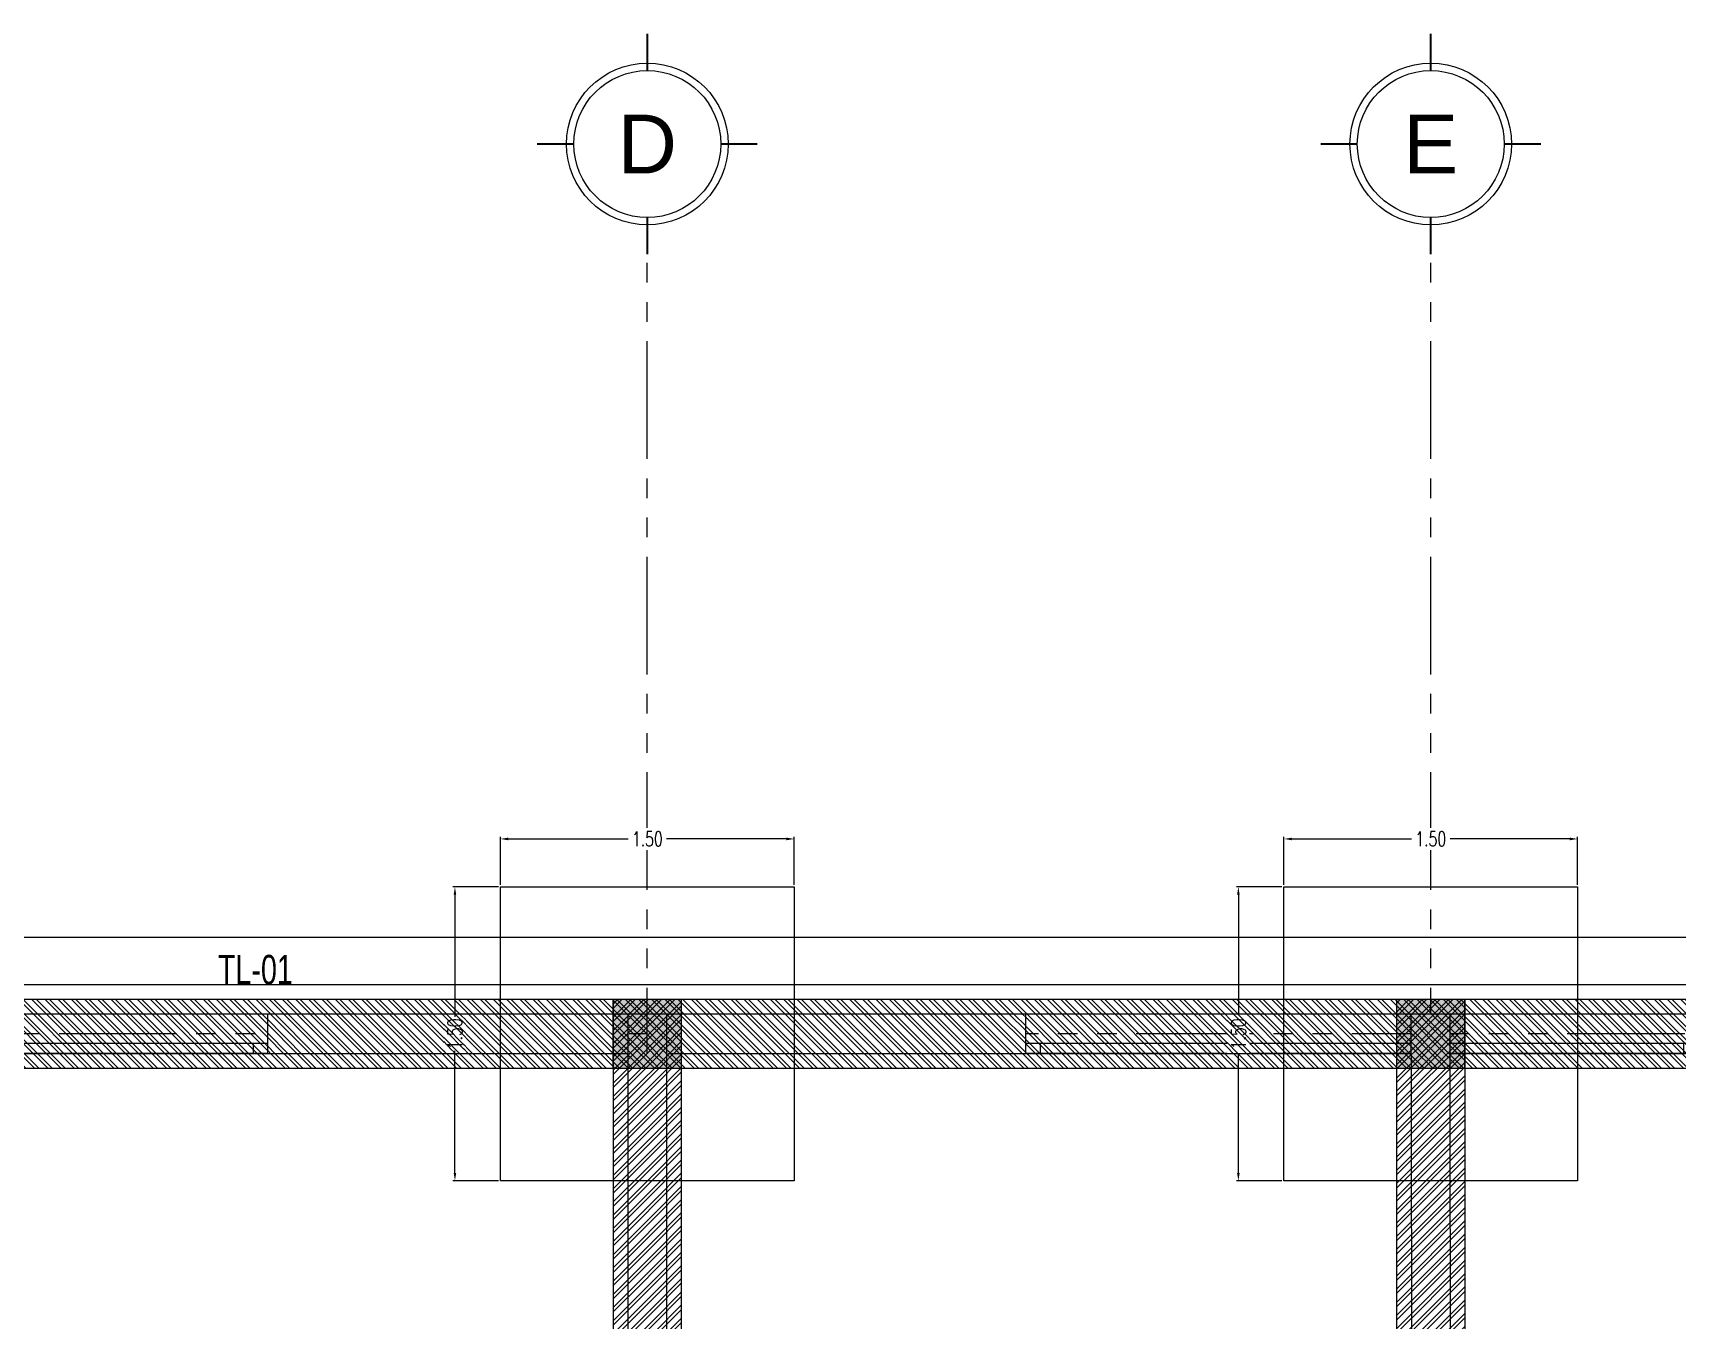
# Model space of a CAD drawing. Header units: metres. Extents: x -6.1 to 26.1, y -10.1 to 14.1.
# Drawn here: x 8.86 to 17.26, y 7.55 to 14.12 of the extents above; entities that cross this region are included whole.
import ezdxf
from ezdxf.enums import TextEntityAlignment as Align

# ---------------------------------------------------------------- set-up
doc = ezdxf.new("R2010")
doc.units = ezdxf.units.M
doc.header["$MEASUREMENT"] = 0
for name, pattern in [('Xref_Arq. PB$0$Wipeout_Contour', [1, 0, -1]), ('Xref_Cimentación$0$Xr-Muroscontencion$0$HIDDEN', [0.375, 0.25, -0.125]), ('Xref_Ejes$0$ACAD_ISO05W100', [33, 24, -3, 0, -3, 0, -3])]:
    doc.linetypes.add(name, pattern=pattern)
for name, color, linetype in [('Xref_Arq. PB$0$Estructura - Forjados', 7, 'Continuous'), ('Xref_Arq. PB$0$Estructura - Muros', 7, 'Continuous'), ('Xref_Arq. PB$0$Ventanas ArchiCAD', 7, 'Continuous'), ('Xref_Cimentación$0$00-ZA', 2, 'Continuous'), ('Xref_Cimentación$0$Cerramiento', 11, 'Continuous'), ('Xref_Cimentación$0$VIGA', 3, 'Continuous'), ('Xref_Cimentación$0$Xref_Pedestales$0$COLUM. PB', 140, 'Continuous'), ('Xref_Ejes$0$00-EJES', 1, 'Xref_Ejes$0$ACAD_ISO05W100'), ('Xref_Ejes$0$Globo Eje', 1, 'Continuous'), ('Xref_Ejes$0$Texto', 7, 'Continuous')]:
    doc.layers.add(name, color=color, linetype=linetype)
for name, color, linetype, lineweight in [('Xref_Arq. PB$0$Estructura - Forjados_Pluma_Nº__1', 7, 'Continuous', 13), ('Xref_Arq. PB$0$Estructura - Muros_Pluma_Nº__1', 7, 'Continuous', 13), ('Xref_Arq. PB$0$Ventanas ArchiCAD_Pluma_Nº__1', 7, 'Continuous', 13), ('Xref_Arq. PB$0$Ventanas ArchiCAD_Pluma_Nº__23', 7, 'Continuous', 18)]:
    doc.layers.add(name, color=color, linetype=linetype, lineweight=lineweight)
doc.layers.add('Xref_Arq. PB$0$Ventanas ArchiCAD_Pluma_Nº__3', color=7, linetype='Continuous', lineweight=18, true_color=0xff6600)
doc.styles.add('Xref_Cimentación$0$ARIAL', font='arial.ttf', dxfattribs={"height": 2})
doc.styles.add('Xref_Cimentación$0$Xr-Muroscontencion$0$Romans', font='romans.shx', dxfattribs={"width": 0.7})
doc.styles.add('Xref_Ejes$0$Arial', font='arial.ttf')
doc.dimstyles.new('Xref_Cimentación$0$Xr-Muroscontencion$0$D20', dxfattribs={"dimtxt": 0.05, "dimasz": 0.04, "dimexe": 0.01, "dimexo": 0.01, "dimgap": 0.01, "dimtad": 0, "dimdec": 3, "dimzin": 1, "dimdsep": 46, "dimtxsty": 'Xref_Cimentación$0$Xr-Muroscontencion$0$Romans', "dimcen": 2.5, "dimclrd": 1, "dimclre": 8, "dimclrt": 7, "dimadec": 0, "dimazin": 0, "dimtfac": 1, "dimtdec": 3, "dimtmove": 1, "dimatfit": 1, "dimfxl": 1, "dimtfill": 1, "dimarcsym": 0})

# ---------------------------------------------------------------- blocks, each defined once
blk = doc.blocks.new('*U187')
at = {"layer": 'Xref_Ejes$0$Globo Eje', "ltscale": 0.025, "const_width": 0.00938}
for points in [[(0, 0.5625), (0, 0.375)], [(-0.375, 0), (-0.5625, 0)], [(0.5625, 0), (0.375, 0)], [(0, -0.375), (0, -0.5625)]]:
    blk.add_lwpolyline(points, dxfattribs=at)
at = {"layer": 'Xref_Ejes$0$Globo Eje', "ltscale": 0.025}
for radius in [0.4125, 0.375]:
    blk.add_circle((0, 0), radius, dxfattribs=at)
at = {"layer": 'Xref_Ejes$0$Texto', "color": 7, "ltscale": 0.025, "style": 'Xref_Ejes$0$Arial'}
blk.add_attdef('EJE', text='', height=0.3, dxfattribs=at).set_placement((0, 0), align=Align.MIDDLE_CENTER)
blk = doc.blocks.new('Xref_Ejes')
at = {"layer": 'Xref_Ejes$0$00-EJES', "ltscale": 0.025}
for p, q in [((12, -8.9568), (12, 12.9873)), ((16, -8.9568), (16, 12.9873)), ((24.9967, 9.0084), (-5, 9.0084))]:
    blk.add_line(p, q, dxfattribs=at)
for p, values in [((12, 13.5498), {'EJE': 'D'}), ((16, 13.5498), {'EJE': 'E'})]:
    blk.add_blockref('*U187', p, dxfattribs=at).add_auto_attribs(values)
blk = doc.blocks.new('Xref_Arq. PB$0$Forjado_1', base_point=(9.6104, 18.2739))
at = {"layer": 'Xref_Arq. PB$0$Estructura - Forjados_Pluma_Nº__1', "linetype": 'Continuous', "flags": 128}
blk.add_lwpolyline([(9.6104, 18.2739), (9.6104, 8.6612), (-7.0825, 8.6612), (-7.0825, 18.2739)], close=True, dxfattribs=at)
blk = doc.blocks.new('Xref_Arq. PB$0$Forjado_2', base_point=(-11.0804, 18.5154))
at = {"layer": 'Xref_Arq. PB$0$Estructura - Forjados_Pluma_Nº__1', "linetype": 'Continuous', "flags": 128}
blk.add_lwpolyline([(-11.0804, 18.5154), (10.7361, 18.5154), (10.7514, 7.6041), (-11.0804, 7.6041)], close=True, dxfattribs=at)
blk = doc.blocks.new('Xref_Arq. PB$0$Ventana 17_4')
at = {"layer": 'Xref_Arq. PB$0$Ventanas ArchiCAD_Pluma_Nº__1', "linetype": 'Continuous'}
for p, q in [((-0.9886, -0.05), (-0.9886, 0)), ((0.9886, -0.05), (0.9886, 0))]:
    blk.add_line(p, q, dxfattribs=at)
at = {"layer": 'Xref_Arq. PB$0$Ventanas ArchiCAD_Pluma_Nº__23', "linetype": 'Continuous'}
for p, q in [((-0.9886, 0), (-0.9136, 0)), ((-0.9136, 0), (-0.9136, -0.05)), ((0.9136, -0.05), (0.9136, 0)), ((0.9136, 0), (0.9886, 0)), ((-0.9136, -0.05), (-0.9886, -0.05)), ((0.9886, -0.05), (0.9136, -0.05))]:
    blk.add_line(p, q, dxfattribs=at)
at = {"layer": 'Xref_Arq. PB$0$Ventanas ArchiCAD_Pluma_Nº__3', "linetype": 'Continuous'}
for p, q in [((-0.9886, 0.15), (0.9886, 0.15)), ((-0.9136, 0), (0.9136, 0)), ((-0.9886, -0.05), (0.9886, -0.05)), ((0.9136, -0.05), (-0.9136, -0.05))]:
    blk.add_line(p, q, dxfattribs=at)
blk = doc.blocks.new('Xref_Arq. PB$0$Ventana 17_5')
at = {"layer": 'Xref_Arq. PB$0$Ventanas ArchiCAD_Pluma_Nº__1', "linetype": 'Continuous'}
for p, q in [((-0.9839, -0.05), (-0.9839, 0)), ((0.9839, -0.05), (0.9839, 0))]:
    blk.add_line(p, q, dxfattribs=at)
at = {"layer": 'Xref_Arq. PB$0$Ventanas ArchiCAD_Pluma_Nº__23', "linetype": 'Continuous'}
for p, q in [((-0.9839, 0), (-0.9089, 0)), ((-0.9089, 0), (-0.9089, -0.05)), ((0.9089, -0.05), (0.9089, 0)), ((0.9089, 0), (0.9839, 0)), ((-0.9089, -0.05), (-0.9839, -0.05)), ((0.9839, -0.05), (0.9089, -0.05))]:
    blk.add_line(p, q, dxfattribs=at)
at = {"layer": 'Xref_Arq. PB$0$Ventanas ArchiCAD_Pluma_Nº__3', "linetype": 'Continuous'}
for p, q in [((-0.9839, 0.15), (0.9839, 0.15)), ((-0.9089, 0), (0.9089, 0)), ((-0.9839, -0.05), (0.9839, -0.05)), ((0.9089, -0.05), (-0.9089, -0.05))]:
    blk.add_line(p, q, dxfattribs=at)
blk = doc.blocks.new('Xref_Arq. PB$0$Ventana 17_7')
at = {"layer": 'Xref_Arq. PB$0$Ventanas ArchiCAD_Pluma_Nº__1', "linetype": 'Continuous'}
for p, q in [((-0.6334, -0.05), (-0.6334, 0)), ((0.6334, -0.05), (0.6334, 0))]:
    blk.add_line(p, q, dxfattribs=at)
at = {"layer": 'Xref_Arq. PB$0$Ventanas ArchiCAD_Pluma_Nº__23', "linetype": 'Continuous'}
for p, q in [((-0.6334, 0), (-0.5584, 0)), ((-0.5584, 0), (-0.5584, -0.05)), ((0.5584, -0.05), (0.5584, 0)), ((0.5584, 0), (0.6334, 0)), ((-0.5584, -0.05), (-0.6334, -0.05)), ((0.6334, -0.05), (0.5584, -0.05))]:
    blk.add_line(p, q, dxfattribs=at)
at = {"layer": 'Xref_Arq. PB$0$Ventanas ArchiCAD_Pluma_Nº__3', "linetype": 'Continuous'}
for p, q in [((-0.6334, 0.15), (0.6334, 0.15)), ((-0.5584, 0), (0.5584, 0)), ((-0.6334, -0.05), (0.6334, -0.05)), ((0.5584, -0.05), (-0.5584, -0.05))]:
    blk.add_line(p, q, dxfattribs=at)
blk = doc.blocks.new('Xref_Arq. PB$0$Muro_12', base_point=(-6.6046, 17.9223))
at = {"color": 254, "linetype": 'Xref_Arq. PB$0$Wipeout_Contour', "lineweight": 0, "ltscale": 89.943831}
blk.add_wipeout([(-0.5925, 17.9223), (1.2519, 17.9223), (1.2519, 18.1223), (-0.5925, 18.1223), (-0.5925, 17.9723)], dxfattribs=at).dxf.layer = 'Xref_Arq. PB$0$Estructura - Muros'
at = {"color": 254, "linetype": 'Xref_Arq. PB$0$Wipeout_Contour', "lineweight": 0, "ltscale": 90.749568}
blk.add_wipeout([(3.2783, 18.1223), (1.4519, 18.1223), (1.4519, 17.9223), (3.2783, 17.9223), (3.2783, 17.9723)], dxfattribs=at).dxf.layer = 'Xref_Arq. PB$0$Estructura - Muros'
at = {"color": 254, "linetype": 'Xref_Arq. PB$0$Wipeout_Contour', "lineweight": 0, "ltscale": 112.244376}
blk.add_wipeout([(5.246, 17.9723), (5.246, 17.9223), (5.4437, 17.9223), (5.4437, 17.9723), (5.4437, 18.1223), (5.246, 18.1223)], dxfattribs=at).dxf.layer = 'Xref_Arq. PB$0$Estructura - Muros'
at = {"layer": 'Xref_Arq. PB$0$Estructura - Muros_Pluma_Nº__1', "linetype": 'Continuous'}
for p, q in [((-0.5925, 17.9723), (-0.5925, 18.1223)), ((1.2454, 18.1223), (1.2454, 17.9223)), ((1.4454, 17.9223), (1.4454, 18.1223)), ((3.2783, 17.9723), (3.2783, 18.1223)), ((5.246, 17.9723), (5.246, 18.1223)), ((5.4437, 17.9723), (5.4437, 18.1223)), ((-0.5925, 17.9223), (-0.5925, 17.9723)), ((3.2783, 17.9223), (3.2783, 17.9723)), ((5.246, 17.9223), (5.246, 17.9723)), ((5.4437, 17.9223), (5.4437, 17.9723))]:
    blk.add_line(p, q, dxfattribs=at)
at = {"layer": 'Xref_Arq. PB$0$Estructura - Muros_Pluma_Nº__1', "linetype": 'Continuous', "flags": 128}
for points in [[(3.2783, 18.1223), (-0.5925, 18.1223)], [(5.4437, 18.1223), (5.246, 18.1223)], [(-0.5925, 17.9223), (1.2454, 17.9223)], [(1.4454, 17.9223), (3.2783, 17.9223)]]:
    blk.add_lwpolyline(points, dxfattribs=at)
at = {"layer": 'Xref_Arq. PB$0$Ventanas ArchiCAD', "color": 251, "linetype": 'Continuous', "lineweight": 13, "true_color": 0x6a6a6a, "xscale": -1}
for name, p in [('Xref_Arq. PB$0$Ventana 17_4', (-1.5811, 17.9723)), ('Xref_Arq. PB$0$Ventana 17_5', (4.2622, 17.9723)), ('Xref_Arq. PB$0$Ventana 17_7', (6.0771, 17.9723))]:
    blk.add_blockref(name, p, dxfattribs=at)
blk = doc.blocks.new('Xref_Arq. PB$0$Muro_17', base_point=(5.2451, 17.9223))
at = {"color": 254, "linetype": 'Xref_Arq. PB$0$Wipeout_Contour', "lineweight": 0, "ltscale": 61.343434}
blk.add_wipeout([(5.2451, 17.9223), (5.252, 10.7762), (5.452, 10.7762), (5.4451, 17.9223)], dxfattribs=at).dxf.layer = 'Xref_Arq. PB$0$Estructura - Muros'
at = {"layer": 'Xref_Arq. PB$0$Estructura - Muros_Pluma_Nº__1', "linetype": 'Continuous', "flags": 128}
for points in [[(5.2451, 17.9223), (5.252, 10.7762)], [(5.452, 10.7762), (5.4451, 17.9223)]]:
    blk.add_lwpolyline(points, dxfattribs=at)
blk = doc.blocks.new('Xref_Arq. PB$0$Muro_18', base_point=(1.2519, 17.9223))
at = {"color": 254, "linetype": 'Xref_Arq. PB$0$Wipeout_Contour', "lineweight": 0, "ltscale": 61.650485}
blk.add_wipeout([(1.4519, 17.9223), (1.2519, 17.9223), (1.2519, 12.7788), (1.4519, 12.7789)], dxfattribs=at).dxf.layer = 'Xref_Arq. PB$0$Estructura - Muros'
at = {"color": 254, "linetype": 'Xref_Arq. PB$0$Wipeout_Contour', "lineweight": 0, "ltscale": 47.147943}
blk.add_wipeout([(1.4519, 12.6289), (1.2519, 12.6288), (1.2519, 10.7762), (1.4519, 10.7762)], dxfattribs=at).dxf.layer = 'Xref_Arq. PB$0$Estructura - Muros'
at = {"layer": 'Xref_Arq. PB$0$Estructura - Muros_Pluma_Nº__1', "linetype": 'Continuous', "flags": 128}
for points in [[(1.2454, 17.9223), (1.2454, 15.1619)], [(1.4454, 15.1619), (1.4454, 17.9223)], [(1.2454, 14.9619), (1.2454, 12.7788)], [(1.4454, 12.7789), (1.4454, 14.9619)], [(1.2454, 12.6288), (1.2454, 10.7762)], [(1.4454, 10.7762), (1.4454, 12.6288)]]:
    blk.add_lwpolyline(points, dxfattribs=at)
blk = doc.blocks.new('Xref_Arq. PB')
at = {"layer": 'Xref_Arq. PB$0$Estructura - Forjados', "linetype": 'Continuous'}
for name, p in [('Xref_Arq. PB$0$Forjado_2', (-0.4258, 9.5015)), ('Xref_Arq. PB$0$Forjado_1', (20.265, 9.26))]:
    blk.add_blockref(name, p, dxfattribs=at)
at = {"layer": 'Xref_Arq. PB$0$Estructura - Muros'}
blk.add_blockref('Xref_Arq. PB$0$Muro_12', (4.0501, 8.9084), dxfattribs=at)
for name, p in [('Xref_Arq. PB$0$Muro_18', (11.9066, 8.9084)), ('Xref_Arq. PB$0$Muro_17', (15.8997, 8.9084))]:
    blk.add_blockref(name, p, dxfattribs=at)
blk = doc.blocks.new('*U282')
at = {"ltscale": 0.025, "true_color": 0x636466}
h = blk.add_hatch(color=251, dxfattribs=at)
h.dxf.hatch_style = 1
h.paths.add_polyline_path([(-0.125, -0.075), (0.225, -0.075), (0.225, 0.275), (-0.125, 0.275)])
at = {"color": 251, "linetype": 'ByBlock', "ltscale": 0.025, "true_color": 0x636466}
blk.add_lwpolyline([(-0.125, -0.075), (0.225, -0.075), (0.225, 0.275), (-0.125, 0.275)], close=True, dxfattribs=at)
blk = doc.blocks.new('Xref_Cimentación$0$Xref_Pedestales')
at = {"layer": 'Xref_Cimentación$0$Xref_Pedestales$0$COLUM. PB', "ltscale": 0.025}
for p in [(11.9495, 8.9084), (15.9495, 8.9084)]:
    blk.add_blockref('*U282', p, dxfattribs=at)
blk = doc.blocks.new('*D331')
at = {"layer": 'Xref_Cimentación$0$00-ZA', "color": 8, "linetype": 'Xref_Cimentación$0$Xr-Muroscontencion$0$HIDDEN', "lineweight": -2, "transparency": 16777216}
for p, q in [((11.25, 9.7684), (11.25, 10.0132)), ((12.75, 9.7684), (12.75, 10.0132)), ((3.39, 0.6), (3.1577, 0.6)), ((3.39, -0.6), (3.1577, -0.6))]:
    blk.add_line(p, q, dxfattribs=at)
at = {"layer": 'Xref_Cimentación$0$00-ZA', "color": 1, "lineweight": -2, "transparency": 16777216}
for p, q in [((11.29, 10.0032), (11.9138, 10.0032)), ((12.71, 10.0032), (12.0862, 10.0032)), ((3.1677, 0.56), (3.1677, 0.0863)), ((3.1677, -0.56), (3.1677, -0.0863))]:
    blk.add_line(p, q, dxfattribs=at)
at = {"layer": 'Xref_Cimentación$0$00-ZA', "color": 1, "transparency": 16777216}
for points in [[(11.29, 10.0098), (11.29, 9.9965), (11.25, 10.0032)], [(12.71, 10.0098), (12.71, 9.9965), (12.75, 10.0032)], [(3.1611, 0.56), (3.1744, 0.56), (3.1677, 0.6)], [(3.1611, -0.56), (3.1744, -0.56), (3.1677, -0.6)]]:
    blk.add_solid(points, dxfattribs=at)
at = {"layer": 'Xref_Cimentación$0$00-ZA', "color": 7, "transparency": 16777216, "insert": (12, 10.0032), "char_height": 0.075, "attachment_point": 5, "style": 'Xref_Cimentación$0$Xr-Muroscontencion$0$Romans', "bg_fill": 3, "box_fill_scale": 1.1, "bg_fill_color": 256, "bg_fill_true_color": 13158600, "bg_fill_transparency": 0}
blk.add_mtext('1.50', dxfattribs=at)
at = {"layer": 'Xref_Cimentación$0$00-ZA', "color": 7, "transparency": 16777216, "insert": (3.1677, 0), "char_height": 0.075, "attachment_point": 5, "rotation": 90, "style": 'Xref_Cimentación$0$Xr-Muroscontencion$0$Romans', "bg_fill": 3, "box_fill_scale": 1.25, "bg_fill_color": 256, "bg_fill_true_color": 13158600, "bg_fill_transparency": 0}
blk.add_mtext('1.20', dxfattribs=at)
blk = doc.blocks.new('*D332')
at = {"layer": 'Xref_Cimentación$0$00-ZA', "color": 8, "linetype": 'Xref_Cimentación$0$Xr-Muroscontencion$0$HIDDEN', "lineweight": -2, "transparency": 16777216}
for p, q in [((15.24, 9.7584), (15.0077, 9.7584)), ((15.24, 8.2584), (15.0077, 8.2584)), ((3.4, 0.61), (3.4, 0.8548)), ((4.6, 0.61), (4.6, 0.8548))]:
    blk.add_line(p, q, dxfattribs=at)
at = {"layer": 'Xref_Cimentación$0$00-ZA', "color": 1, "lineweight": -2, "transparency": 16777216}
for p, q in [((15.0177, 9.7184), (15.0177, 9.0946)), ((15.0177, 8.2984), (15.0177, 8.9221)), ((3.44, 0.8448), (3.9137, 0.8448)), ((4.56, 0.8448), (4.0862, 0.8448))]:
    blk.add_line(p, q, dxfattribs=at)
at = {"layer": 'Xref_Cimentación$0$00-ZA', "color": 1, "transparency": 16777216}
for points in [[(15.0111, 9.7184), (15.0244, 9.7184), (15.0177, 9.7584)], [(15.0111, 8.2984), (15.0244, 8.2984), (15.0177, 8.2584)], [(3.44, 0.8514), (3.44, 0.8381), (3.4, 0.8448)], [(4.56, 0.8514), (4.56, 0.8381), (4.6, 0.8448)]]:
    blk.add_solid(points, dxfattribs=at)
at = {"layer": 'Xref_Cimentación$0$00-ZA', "color": 7, "transparency": 16777216, "insert": (15.0177, 9.0084), "char_height": 0.075, "attachment_point": 5, "rotation": 90, "style": 'Xref_Cimentación$0$Xr-Muroscontencion$0$Romans', "bg_fill": 3, "box_fill_scale": 1.1, "bg_fill_color": 256, "bg_fill_true_color": 13158600, "bg_fill_transparency": 0}
blk.add_mtext('1.50', dxfattribs=at)
at = {"layer": 'Xref_Cimentación$0$00-ZA', "color": 7, "transparency": 16777216, "insert": (4, 0.8448), "char_height": 0.075, "attachment_point": 5, "style": 'Xref_Cimentación$0$Xr-Muroscontencion$0$Romans', "bg_fill": 3, "box_fill_scale": 1.25, "bg_fill_color": 256, "bg_fill_true_color": 13158600, "bg_fill_transparency": 0}
blk.add_mtext('1.20', dxfattribs=at)
blk = doc.blocks.new('*D333')
at = {"layer": 'Xref_Cimentación$0$00-ZA', "color": 8, "linetype": 'Xref_Cimentación$0$Xr-Muroscontencion$0$HIDDEN', "lineweight": -2, "transparency": 16777216}
for p, q in [((15.25, 9.7684), (15.25, 10.0132)), ((16.75, 9.7684), (16.75, 10.0132)), ((-0.61, 6.6), (-0.8423, 6.6)), ((-0.61, 5.4), (-0.8423, 5.4))]:
    blk.add_line(p, q, dxfattribs=at)
at = {"layer": 'Xref_Cimentación$0$00-ZA', "color": 1, "lineweight": -2, "transparency": 16777216}
for p, q in [((15.29, 10.0032), (15.9138, 10.0032)), ((16.71, 10.0032), (16.0862, 10.0032)), ((-0.8323, 6.56), (-0.8323, 6.0863)), ((-0.8323, 5.44), (-0.8323, 5.9138))]:
    blk.add_line(p, q, dxfattribs=at)
at = {"layer": 'Xref_Cimentación$0$00-ZA', "color": 1, "transparency": 16777216}
for points in [[(15.29, 10.0098), (15.29, 9.9965), (15.25, 10.0032)], [(16.71, 10.0098), (16.71, 9.9965), (16.75, 10.0032)], [(-0.8389, 6.56), (-0.8256, 6.56), (-0.8323, 6.6)], [(-0.8389, 5.44), (-0.8256, 5.44), (-0.8323, 5.4)]]:
    blk.add_solid(points, dxfattribs=at)
at = {"layer": 'Xref_Cimentación$0$00-ZA', "color": 7, "transparency": 16777216, "insert": (16, 10.0032), "char_height": 0.075, "attachment_point": 5, "style": 'Xref_Cimentación$0$Xr-Muroscontencion$0$Romans', "bg_fill": 3, "box_fill_scale": 1.1, "bg_fill_color": 256, "bg_fill_true_color": 13158600, "bg_fill_transparency": 0}
blk.add_mtext('1.50', dxfattribs=at)
at = {"layer": 'Xref_Cimentación$0$00-ZA', "color": 7, "transparency": 16777216, "insert": (-0.8323, 6), "char_height": 0.075, "attachment_point": 5, "rotation": 90, "style": 'Xref_Cimentación$0$Xr-Muroscontencion$0$Romans', "bg_fill": 3, "box_fill_scale": 1.25, "bg_fill_color": 256, "bg_fill_true_color": 13158600, "bg_fill_transparency": 0}
blk.add_mtext('1.20', dxfattribs=at)
blk = doc.blocks.new('*D337')
at = {"layer": 'Xref_Cimentación$0$00-ZA', "color": 8, "linetype": 'Xref_Cimentación$0$Xr-Muroscontencion$0$HIDDEN', "lineweight": -2, "transparency": 16777216}
for p, q in [((7.24, 9.7584), (7.0077, 9.7584)), ((7.24, 8.2584), (7.0077, 8.2584)), ((7.05, 0.96), (7.05, 1.2048)), ((8.95, 0.96), (8.95, 1.2048))]:
    blk.add_line(p, q, dxfattribs=at)
at = {"layer": 'Xref_Cimentación$0$00-ZA', "color": 1, "lineweight": -2, "transparency": 16777216}
for p, q in [((7.0177, 9.7184), (7.0177, 9.0946)), ((7.0177, 8.2984), (7.0177, 8.9221)), ((7.09, 1.1948), (7.9137, 1.1948)), ((8.91, 1.1948), (8.0862, 1.1948))]:
    blk.add_line(p, q, dxfattribs=at)
at = {"layer": 'Xref_Cimentación$0$00-ZA', "color": 1, "transparency": 16777216}
for points in [[(7.0111, 9.7184), (7.0244, 9.7184), (7.0177, 9.7584)], [(7.0111, 8.2984), (7.0244, 8.2984), (7.0177, 8.2584)], [(7.09, 1.2014), (7.09, 1.1881), (7.05, 1.1948)], [(8.91, 1.2014), (8.91, 1.1881), (8.95, 1.1948)]]:
    blk.add_solid(points, dxfattribs=at)
at = {"layer": 'Xref_Cimentación$0$00-ZA', "color": 7, "transparency": 16777216, "insert": (7.0177, 9.0084), "char_height": 0.075, "attachment_point": 5, "rotation": 90, "style": 'Xref_Cimentación$0$Xr-Muroscontencion$0$Romans', "bg_fill": 3, "box_fill_scale": 1.25, "bg_fill_color": 256, "bg_fill_true_color": 13158600, "bg_fill_transparency": 0}
blk.add_mtext('1.50', dxfattribs=at)
at = {"layer": 'Xref_Cimentación$0$00-ZA', "color": 7, "transparency": 16777216, "insert": (8, 1.1948), "char_height": 0.075, "attachment_point": 5, "style": 'Xref_Cimentación$0$Xr-Muroscontencion$0$Romans', "bg_fill": 3, "box_fill_scale": 1.1, "bg_fill_color": 256, "bg_fill_true_color": 13158600, "bg_fill_transparency": 0}
blk.add_mtext('1.90', dxfattribs=at)
blk = doc.blocks.new('*D314')
at = {"layer": 'Xref_Cimentación$0$00-ZA', "color": 8, "linetype": 'Xref_Cimentación$0$Xr-Muroscontencion$0$HIDDEN', "lineweight": -2, "transparency": 16777216}
for p, q in [((11.24, 9.7584), (11.0077, 9.7584)), ((11.24, 8.2584), (11.0077, 8.2584))]:
    blk.add_line(p, q, dxfattribs=at)
at = {"layer": 'Xref_Cimentación$0$00-ZA', "color": 1, "lineweight": -2, "transparency": 16777216}
for p, q in [((11.0177, 9.7184), (11.0177, 9.0946)), ((11.0177, 8.2984), (11.0177, 8.9221))]:
    blk.add_line(p, q, dxfattribs=at)
at = {"layer": 'Xref_Cimentación$0$00-ZA', "color": 1, "transparency": 16777216}
for points in [[(11.0111, 9.7184), (11.0244, 9.7184), (11.0177, 9.7584)], [(11.0111, 8.2984), (11.0244, 8.2984), (11.0177, 8.2584)]]:
    blk.add_solid(points, dxfattribs=at)
at = {"layer": 'Xref_Cimentación$0$00-ZA', "color": 7, "transparency": 16777216, "insert": (11.0177, 9.0084), "char_height": 0.075, "attachment_point": 5, "rotation": 90, "style": 'Xref_Cimentación$0$Xr-Muroscontencion$0$Romans', "bg_fill": 3, "box_fill_scale": 1.25, "bg_fill_color": 256, "bg_fill_true_color": 13158600, "bg_fill_transparency": 0}
blk.add_mtext('1.50', dxfattribs=at)
blk = doc.blocks.new('*D315')
at = {"layer": 'Xref_Cimentación$0$00-ZA', "color": 8, "linetype": 'Xref_Cimentación$0$Xr-Muroscontencion$0$HIDDEN', "lineweight": -2, "transparency": 16777216}
for p, q in [((11.25, 9.7684), (11.25, 10.0132)), ((12.75, 9.7684), (12.75, 10.0132))]:
    blk.add_line(p, q, dxfattribs=at)
at = {"layer": 'Xref_Cimentación$0$00-ZA', "color": 1, "lineweight": -2, "transparency": 16777216}
for p, q in [((11.29, 10.0032), (11.9138, 10.0032)), ((12.71, 10.0032), (12.0862, 10.0032))]:
    blk.add_line(p, q, dxfattribs=at)
at = {"layer": 'Xref_Cimentación$0$00-ZA', "color": 1, "transparency": 16777216}
for points in [[(11.29, 10.0098), (11.29, 9.9965), (11.25, 10.0032)], [(12.71, 10.0098), (12.71, 9.9965), (12.75, 10.0032)]]:
    blk.add_solid(points, dxfattribs=at)
at = {"layer": 'Xref_Cimentación$0$00-ZA', "color": 7, "transparency": 16777216, "insert": (12, 10.0032), "char_height": 0.075, "attachment_point": 5, "style": 'Xref_Cimentación$0$Xr-Muroscontencion$0$Romans', "bg_fill": 3, "box_fill_scale": 1.25, "bg_fill_color": 256, "bg_fill_true_color": 13158600, "bg_fill_transparency": 0}
blk.add_mtext('1.50', dxfattribs=at)
blk = doc.blocks.new('*D316')
at = {"layer": 'Xref_Cimentación$0$00-ZA', "color": 8, "linetype": 'Xref_Cimentación$0$Xr-Muroscontencion$0$HIDDEN', "lineweight": -2, "transparency": 16777216}
for p, q in [((15.24, 9.7584), (15.0077, 9.7584)), ((15.24, 8.2584), (15.0077, 8.2584))]:
    blk.add_line(p, q, dxfattribs=at)
at = {"layer": 'Xref_Cimentación$0$00-ZA', "color": 1, "lineweight": -2, "transparency": 16777216}
for p, q in [((15.0177, 9.7184), (15.0177, 9.0946)), ((15.0177, 8.2984), (15.0177, 8.9221))]:
    blk.add_line(p, q, dxfattribs=at)
at = {"layer": 'Xref_Cimentación$0$00-ZA', "color": 1, "transparency": 16777216}
for points in [[(15.0111, 9.7184), (15.0244, 9.7184), (15.0177, 9.7584)], [(15.0111, 8.2984), (15.0244, 8.2984), (15.0177, 8.2584)]]:
    blk.add_solid(points, dxfattribs=at)
at = {"layer": 'Xref_Cimentación$0$00-ZA', "color": 7, "transparency": 16777216, "insert": (15.0177, 9.0084), "char_height": 0.075, "attachment_point": 5, "rotation": 90, "style": 'Xref_Cimentación$0$Xr-Muroscontencion$0$Romans', "bg_fill": 3, "box_fill_scale": 1.25, "bg_fill_color": 256, "bg_fill_true_color": 13158600, "bg_fill_transparency": 0}
blk.add_mtext('1.50', dxfattribs=at)
blk = doc.blocks.new('*D317')
at = {"layer": 'Xref_Cimentación$0$00-ZA', "color": 8, "linetype": 'Xref_Cimentación$0$Xr-Muroscontencion$0$HIDDEN', "lineweight": -2, "transparency": 16777216}
for p, q in [((15.25, 9.7684), (15.25, 10.0132)), ((16.75, 9.7684), (16.75, 10.0132))]:
    blk.add_line(p, q, dxfattribs=at)
at = {"layer": 'Xref_Cimentación$0$00-ZA', "color": 1, "lineweight": -2, "transparency": 16777216}
for p, q in [((15.29, 10.0032), (15.9138, 10.0032)), ((16.71, 10.0032), (16.0862, 10.0032))]:
    blk.add_line(p, q, dxfattribs=at)
at = {"layer": 'Xref_Cimentación$0$00-ZA', "color": 1, "transparency": 16777216}
for points in [[(15.29, 10.0098), (15.29, 9.9965), (15.25, 10.0032)], [(16.71, 10.0098), (16.71, 9.9965), (16.75, 10.0032)]]:
    blk.add_solid(points, dxfattribs=at)
at = {"layer": 'Xref_Cimentación$0$00-ZA', "color": 7, "transparency": 16777216, "insert": (16, 10.0032), "char_height": 0.075, "attachment_point": 5, "style": 'Xref_Cimentación$0$Xr-Muroscontencion$0$Romans', "bg_fill": 3, "box_fill_scale": 1.25, "bg_fill_color": 256, "bg_fill_true_color": 13158600, "bg_fill_transparency": 0}
blk.add_mtext('1.50', dxfattribs=at)
blk = doc.blocks.new('*D329')
at = {"layer": 'Xref_Cimentación$0$00-ZA', "color": 8, "linetype": 'Xref_Cimentación$0$Xr-Muroscontencion$0$HIDDEN', "lineweight": -2, "transparency": 16777216}
for p, q in [((7.25, 9.7684), (7.25, 10.0132)), ((8.75, 9.7684), (8.75, 10.0132)), ((14.84, 7.15), (14.6077, 7.15)), ((14.84, 4.85), (14.6077, 4.85))]:
    blk.add_line(p, q, dxfattribs=at)
at = {"layer": 'Xref_Cimentación$0$00-ZA', "color": 1, "lineweight": -2, "transparency": 16777216}
for p, q in [((7.29, 10.0032), (7.9138, 10.0032)), ((8.71, 10.0032), (8.0862, 10.0032)), ((14.6177, 7.11), (14.6177, 6.09)), ((14.6177, 4.89), (14.6177, 5.91))]:
    blk.add_line(p, q, dxfattribs=at)
at = {"layer": 'Xref_Cimentación$0$00-ZA', "color": 1, "transparency": 16777216}
for points in [[(7.29, 10.0098), (7.29, 9.9965), (7.25, 10.0032)], [(8.71, 10.0098), (8.71, 9.9965), (8.75, 10.0032)], [(14.6111, 7.11), (14.6244, 7.11), (14.6177, 7.15)], [(14.6111, 4.89), (14.6244, 4.89), (14.6177, 4.85)]]:
    blk.add_solid(points, dxfattribs=at)
at = {"layer": 'Xref_Cimentación$0$00-ZA', "color": 7, "transparency": 16777216, "insert": (8, 10.0032), "char_height": 0.075, "attachment_point": 5, "style": 'Xref_Cimentación$0$Xr-Muroscontencion$0$Romans', "bg_fill": 3, "box_fill_scale": 1.1, "bg_fill_color": 256, "bg_fill_true_color": 13158600, "bg_fill_transparency": 0}
blk.add_mtext('1.50', dxfattribs=at)
at = {"layer": 'Xref_Cimentación$0$00-ZA', "color": 7, "transparency": 16777216, "insert": (14.6177, 6), "char_height": 0.075, "attachment_point": 5, "rotation": 90, "style": 'Xref_Cimentación$0$Xr-Muroscontencion$0$Romans', "bg_fill": 3, "box_fill_scale": 1.25, "bg_fill_color": 256, "bg_fill_true_color": 13158600, "bg_fill_transparency": 0}
blk.add_mtext('2.30', dxfattribs=at)
blk = doc.blocks.new('*D330')
at = {"layer": 'Xref_Cimentación$0$00-ZA', "color": 8, "linetype": 'Xref_Cimentación$0$Xr-Muroscontencion$0$HIDDEN', "lineweight": -2, "transparency": 16777216}
for p, q in [((11.24, 9.7584), (11.0077, 9.7584)), ((11.24, 8.2584), (11.0077, 8.2584)), ((14.85, 7.16), (14.85, 7.4048)), ((17.15, 7.16), (17.15, 7.4048))]:
    blk.add_line(p, q, dxfattribs=at)
at = {"layer": 'Xref_Cimentación$0$00-ZA', "color": 1, "lineweight": -2, "transparency": 16777216}
for p, q in [((11.0177, 9.7184), (11.0177, 9.0946)), ((11.0177, 8.2984), (11.0177, 8.9221)), ((14.89, 7.3948), (15.91, 7.3948)), ((17.11, 7.3948), (16.09, 7.3948))]:
    blk.add_line(p, q, dxfattribs=at)
at = {"layer": 'Xref_Cimentación$0$00-ZA', "color": 1, "transparency": 16777216}
for points in [[(11.0111, 9.7184), (11.0244, 9.7184), (11.0177, 9.7584)], [(11.0111, 8.2984), (11.0244, 8.2984), (11.0177, 8.2584)], [(14.89, 7.4015), (14.89, 7.3881), (14.85, 7.3948)], [(17.11, 7.4015), (17.11, 7.3881), (17.15, 7.3948)]]:
    blk.add_solid(points, dxfattribs=at)
at = {"layer": 'Xref_Cimentación$0$00-ZA', "color": 7, "transparency": 16777216, "insert": (11.0177, 9.0084), "char_height": 0.075, "attachment_point": 5, "rotation": 90, "style": 'Xref_Cimentación$0$Xr-Muroscontencion$0$Romans', "bg_fill": 3, "box_fill_scale": 1.1, "bg_fill_color": 256, "bg_fill_true_color": 13158600, "bg_fill_transparency": 0}
blk.add_mtext('1.50', dxfattribs=at)
at = {"layer": 'Xref_Cimentación$0$00-ZA', "color": 7, "transparency": 16777216, "insert": (16, 7.3948), "char_height": 0.075, "attachment_point": 5, "style": 'Xref_Cimentación$0$Xr-Muroscontencion$0$Romans', "bg_fill": 3, "box_fill_scale": 1.25, "bg_fill_color": 256, "bg_fill_true_color": 13158600, "bg_fill_transparency": 0}
blk.add_mtext('2.30', dxfattribs=at)
blk = doc.blocks.new('*U315')
at = {"layer": 'Xref_Cimentación$0$VIGA', "ltscale": 0.025, "transparency": 33554559}
h = blk.add_hatch(dxfattribs=at)
h.set_pattern_fill('ANSI32', color=250, scale=0.005, angle=-90)
h.set_pattern_definition([(315, (14.226727, 0.2), (0.03367596, 0.03367596), []), (315, (14.226727, 0.17755), (0.03367596, 0.03367596), [])])
h.paths.add_polyline_path([(15.9967, 0.275), (-0.35, 0.275), (-0.35, -0.075), (15.9967, -0.075)])
at = {"layer": 'Xref_Cimentación$0$VIGA', "ltscale": 0.025}
for p, q in [((15.9967, 0.275), (-0.35, 0.275)), ((-0.35, -0.075), (15.9967, -0.075))]:
    blk.add_line(p, q, dxfattribs=at)
at = {"layer": 'Xref_Cimentación$0$VIGA', "ltscale": 0.025, "style": 'Xref_Cimentación$0$ARIAL', "width": 0.7, "flags": 8}
blk.add_attdef('V-00', text='', height=0.15, dxfattribs=at).set_placement((5.8238, 0.428), align=Align.MIDDLE_CENTER)
blk = doc.blocks.new('*U348')
at = {"layer": 'Xref_Cimentación$0$VIGA', "ltscale": 0.025, "transparency": 33554559}
h = blk.add_hatch(dxfattribs=at)
h.set_pattern_fill('ANSI32', color=250, scale=0.005, angle=-90)
h.set_pattern_definition([(315, (7.2384, 0.2), (0.03367596, 0.03367596), []), (315, (7.2384, 0.17755), (0.03367596, 0.03367596), [])])
h.paths.add_polyline_path([(9.0084, 0.275), (-0.35, 0.275), (-0.35, -0.075), (9.0084, -0.075)])
at = {"layer": 'Xref_Cimentación$0$VIGA', "ltscale": 0.025}
for p, q in [((-0.35, 0.275), (-0.35, -0.075)), ((9.0084, 0.275), (-0.35, 0.275)), ((9.0084, -0.075), (9.0084, 0.275)), ((-0.35, -0.075), (9.0084, -0.075))]:
    blk.add_line(p, q, dxfattribs=at)
at = {"layer": 'Xref_Cimentación$0$VIGA', "ltscale": 0.025, "style": 'Xref_Cimentación$0$ARIAL', "width": 0.7, "flags": 8}
blk.add_attdef('V-00', text='', height=0.15, dxfattribs=at).set_placement((4.328, 0.428), align=Align.MIDDLE_CENTER)
blk = doc.blocks.new('Xref_Cimentación')
at = {"layer": 'Xref_Cimentación$0$Cerramiento'}
blk.add_blockref('Xref_Cimentación$0$Xref_Pedestales', (0, 0), dxfattribs=at)
at = {"layer": 'Xref_Cimentación$0$00-ZA'}
dim = blk.add_linear_dim(base=(3.1677, -0.6), p1=(3.4, 0.6), p2=(3.4, -0.6), angle=90, dimstyle='Xref_Cimentación$0$Xr-Muroscontencion$0$D20', override={"dimtxt": 0.075, "dimdec": 2}, dxfattribs=at)
dim.commit()
dim.dimension.update_dxf_attribs({"geometry": '*D331', "text_midpoint": (3.1677, 0)})
dim = blk.add_linear_dim(base=(4.6, 0.8448), p1=(3.4, 0.6), p2=(4.6, 0.6), dimstyle='Xref_Cimentación$0$Xr-Muroscontencion$0$D20', override={"dimtxt": 0.075, "dimdec": 2}, dxfattribs=at)
dim.commit()
dim.dimension.update_dxf_attribs({"geometry": '*D332', "text_midpoint": (4, 0.8448)})
dim = blk.add_linear_dim(base=(-0.8323, 5.4), p1=(-0.6, 6.6), p2=(-0.6, 5.4), angle=90, dimstyle='Xref_Cimentación$0$Xr-Muroscontencion$0$D20', override={"dimtxt": 0.075, "dimdec": 2}, dxfattribs=at)
dim.commit()
dim.dimension.update_dxf_attribs({"geometry": '*D333', "text_midpoint": (-0.8323, 6)})
for points in [[(11.25, 9.7584), (12.75, 9.7584), (12.75, 8.2584), (11.25, 8.2584), (11.25, 9.7584)], [(15.25, 9.7584), (16.75, 9.7584), (16.75, 8.2584), (15.25, 8.2584), (15.25, 9.7584)]]:
    blk.add_lwpolyline(points, dxfattribs=at)
dim = blk.add_linear_dim(base=(7.0177, 8.2584), p1=(7.25, 9.7584), p2=(7.25, 8.2584), angle=90, dimstyle='Xref_Cimentación$0$Xr-Muroscontencion$0$D20', override={"dimtxt": 0.075, "dimdec": 2}, dxfattribs=at)
dim.commit()
dim.dimension.update_dxf_attribs({"geometry": '*D337', "text_midpoint": (7.0177, 9.0084)})
for base, p1, p2, picture, middle in [((11.0177, 8.2584), (11.25, 9.7584), (11.25, 8.2584), '*D314', (11.0177, 9.0084)), ((15.0177, 8.2584), (15.25, 9.7584), (15.25, 8.2584), '*D316', (15.0177, 9.0084))]:
    dim = blk.add_linear_dim(base=base, p1=p1, p2=p2, angle=90, dimstyle='Xref_Cimentación$0$Xr-Muroscontencion$0$D20', override={"dimtxt": 0.075, "dimdec": 2}, dxfattribs=at)
    dim.commit()
    dim.dimension.update_dxf_attribs({"geometry": picture, "text_midpoint": middle})
for base, p1, p2, picture, middle in [((12.75, 10.0032), (11.25, 9.7584), (12.75, 9.7584), '*D315', (12, 10.0032)), ((16.75, 10.0032), (15.25, 9.7584), (16.75, 9.7584), '*D317', (16, 10.0032))]:
    dim = blk.add_linear_dim(base=base, p1=p1, p2=p2, dimstyle='Xref_Cimentación$0$Xr-Muroscontencion$0$D20', override={"dimtxt": 0.075, "dimdec": 2}, dxfattribs=at)
    dim.commit()
    dim.dimension.update_dxf_attribs({"geometry": picture, "text_midpoint": middle})
dim = blk.add_linear_dim(base=(14.6177, 4.85), p1=(14.85, 7.15), p2=(14.85, 4.85), angle=90, dimstyle='Xref_Cimentación$0$Xr-Muroscontencion$0$D20', override={"dimtxt": 0.075, "dimdec": 2}, dxfattribs=at)
dim.commit()
dim.dimension.update_dxf_attribs({"geometry": '*D329', "text_midpoint": (14.6177, 6)})
dim = blk.add_linear_dim(base=(17.15, 7.3948), p1=(14.85, 7.15), p2=(17.15, 7.15), dimstyle='Xref_Cimentación$0$Xr-Muroscontencion$0$D20', override={"dimtxt": 0.075, "dimdec": 2}, dxfattribs=at)
dim.commit()
dim.dimension.update_dxf_attribs({"geometry": '*D330', "text_midpoint": (16, 7.3948)})
at = {"ltscale": 0.025}
ref = blk.add_blockref('*U315', (4.175, 8.9084), dxfattribs=at)
ref.add_attrib('V-00', 'TL-01', dxfattribs={"layer": 'Xref_Cimentación$0$VIGA', "ltscale": 0.025, "height": 0.15, "style": 'Xref_Cimentación$0$ARIAL', "width": 0.7}).set_placement((9.9988, 9.3364), align=Align.MIDDLE_CENTER)
ref = blk.add_blockref('*U348', (12.1, 0.175), dxfattribs=dict(at, rotation=90))
ref.add_attrib('V-00', 'TL-02', dxfattribs={"layer": 'Xref_Cimentación$0$VIGA', "ltscale": 0.025, "height": 0.15, "rotation": 90, "style": 'Xref_Cimentación$0$ARIAL', "width": 0.7}).set_placement((11.672, 4.503), align=Align.MIDDLE_CENTER)
ref = blk.add_blockref('*U348', (16.1, 0.175), dxfattribs=dict(at, rotation=90))
ref.add_attrib('V-00', 'TL-03', dxfattribs={"layer": 'Xref_Cimentación$0$VIGA', "ltscale": 0.025, "height": 0.15, "rotation": 90, "style": 'Xref_Cimentación$0$ARIAL', "width": 0.7}).set_placement((15.672, 4.503), align=Align.MIDDLE_CENTER)

msp = doc.modelspace()

# ---------------------------------------------------------------- block references
msp.add_blockref('Xref_Ejes', (0, 0))

# ---------------------------------------------------------------- next in the draw order: block references
msp.add_blockref('Xref_Arq. PB', (0, 0))

# ---------------------------------------------------------------- next in the draw order: block references
msp.add_blockref('Xref_Cimentación', (0, 0))

doc.saveas('drawing.dxf')
